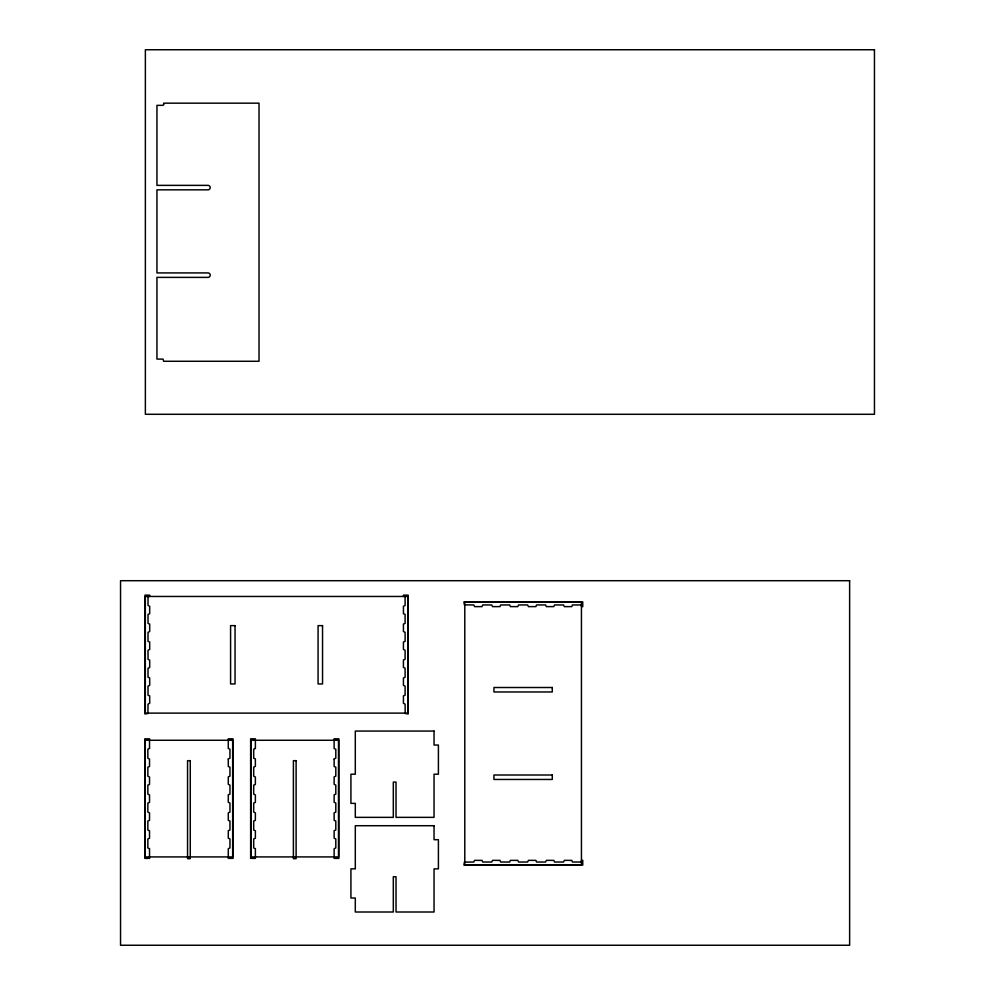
<?xml version="1.0" encoding="UTF-8"?>
<svg xmlns="http://www.w3.org/2000/svg" width="995" height="995" viewBox="0 0 995 995"><rect width="100%" height="100%" fill="white"/><g stroke="black" fill="none" stroke-linecap="round" stroke-linejoin="round"><path stroke-width="1.49" d="M581.441 604.948L572.461 604.948L571.715 606.614L564.364 606.627L563.493 604.948L554.513 604.948L553.842 606.602L546.417 606.627L545.546 604.948L536.566 604.948L535.895 606.602L528.469 606.627L527.599 604.948L518.619 604.948L517.748 606.627L510.398 606.614L509.651 604.948L500.684 604.948L500 606.602L492.575 606.627L491.704 604.948L482.737 604.948L481.99 606.614L474.627 606.627L473.757 604.948L464.404 604.861L463.906 601.875L582.759 601.875L582.747 606.627L581.441 606.627M581.441 860.352L582.747 860.352L582.759 865.09L463.906 865.09L464.404 862.118L473.757 862.031L474.627 860.352L482.053 860.376L482.737 862.031L491.704 862.031L492.575 860.352L500 860.376L500.684 862.031L509.651 862.031L510.335 860.376L517.748 860.352L518.619 862.031L527.599 862.031L528.469 860.352L535.895 860.376L536.566 862.031L545.546 862.031L546.417 860.352L553.842 860.376L554.513 862.031L563.493 862.031L564.364 860.352L571.789 860.376L572.461 862.031L581.441 862.031M405.102 596.465L405.102 605.433L403.423 606.316L403.448 613.728L405.102 614.412L405.102 623.38L403.448 624.064L403.423 631.477L405.102 632.36L405.102 641.327L403.448 642.011L403.423 649.424L405.102 650.307L405.102 659.275L403.448 659.959L403.423 667.371L405.102 668.254L405.102 677.222L403.435 677.968L403.423 685.319L405.102 686.202L405.102 695.169L403.448 695.853L403.423 703.266L405.102 704.149L405.189 713.502L408.161 713.987L408.161 595.147L403.423 595.147L403.423 596.465M149.698 596.465L149.698 595.147L144.959 595.147L144.959 713.987L147.932 713.502L148.019 704.149L149.698 703.266L149.685 695.915L148.019 695.169L148.019 686.202L149.698 685.319L149.673 677.906L148.019 677.222L148.019 668.254L149.673 667.57L149.698 660.158L148.019 659.275L148.019 650.307L149.698 649.424L149.685 642.073L148.019 641.327L148.019 632.36L149.698 631.477L149.673 624.064L148.019 623.38L148.019 614.412L149.673 613.728L149.698 606.316L148.019 605.433L148.019 596.465M163.665 104.487L162.857 105.358L156.949 105.358L156.949 185.368L207.992 185.368A2.226 2.226 0 0 1 210.219 187.607A2.226 2.226 0 0 1 207.992 189.834L156.949 189.834L156.949 272.916L207.992 272.916A2.226 2.226 0 0 1 210.219 275.142A2.226 2.226 0 0 1 207.992 277.381L156.949 277.381L156.949 359.083L163.043 359.12L163.665 361.272L259.023 361.272L259.023 103.169L163.665 103.169L163.665 104.487M149.536 748.364L147.857 749.235L147.857 758.215L149.536 759.086L149.524 766.436L147.857 767.182L147.857 776.162L149.536 777.033L149.511 784.446L147.857 785.13L147.857 794.109L149.536 794.98L149.524 802.331L147.857 803.077L147.857 812.057L149.536 812.927L149.511 820.34L147.857 821.024L147.857 830.004L149.536 830.813L149.511 838.287L147.857 838.972L147.857 847.951L149.524 848.685L149.536 858.374L144.797 858.374L144.797 738.812L149.536 738.812L149.536 748.427M228.278 759.023L228.303 766.498L229.957 767.182L229.957 776.162L228.303 776.834L228.278 784.259L229.957 785.13L229.957 794.109L228.303 794.781L228.278 802.206L229.957 803.077L229.957 812.057L228.278 812.927L228.303 820.34L229.957 821.024L229.957 830.004L228.303 830.676L228.278 838.101L229.957 838.972L229.957 847.951L228.29 848.685L228.278 858.374L233.029 858.374L233.029 738.812L228.278 738.812L228.29 748.489L229.957 749.235L229.957 758.215L228.29 758.961M255.379 748.364L253.7 749.235L253.7 758.215L255.354 758.886L255.379 766.312L253.7 767.182L253.7 776.162L255.379 777.033L255.354 784.446L253.7 785.13L253.7 794.109L255.379 794.98L255.367 802.331L253.7 803.077L253.7 812.057L255.379 812.927L255.354 820.34L253.7 821.024L253.7 830.004L255.379 830.813L255.367 838.225L253.7 838.972L253.7 847.951L255.367 848.685L255.379 858.374L250.641 858.374L250.641 738.812L255.379 738.812L255.379 748.427M334.121 759.023L334.146 766.498L335.8 767.182L335.8 776.162L334.146 776.834L334.121 784.259L335.8 785.13L335.8 794.109L334.133 794.843L334.121 802.206L335.8 803.077L335.8 812.057L334.121 812.927L334.146 820.34L335.8 821.024L335.8 830.004L334.146 830.676L334.121 838.101L335.8 838.972L335.8 847.951L334.133 848.685L334.121 858.374L338.872 858.374L338.872 738.812L334.121 738.812L334.133 748.489L335.8 749.235L335.8 758.215L334.133 758.961M874.456 49.75L145.369 49.75L145.369 414.293L874.456 414.293L874.456 49.75M849.63 580.707L120.544 580.707L120.544 945.25L849.63 945.25L849.63 580.707M407.801 596.465L145.32 596.465L145.32 713.116L407.801 713.116L407.801 596.465M581.441 602.249L464.789 602.249L464.789 864.73L581.441 864.73L581.441 602.249M235.044 625.631L230.579 625.631L230.579 683.951L235.044 683.951L235.044 625.631M322.542 625.631L318.077 625.631L318.077 683.951L322.542 683.951L322.542 625.631M552.275 687.508L493.943 687.508L493.943 691.973L552.275 691.973L552.275 687.508M434.044 731.064L355.302 731.064L355.302 774.209L350.924 774.209L350.924 803.375L355.302 803.375L355.302 817.355L393.311 817.355L393.311 782.095L396.022 782.095L396.022 817.355L434.044 817.355L434.044 774.209L438.409 774.209L438.409 745.044L434.044 745.044L434.044 731.064M232.656 740.268L145.158 740.268L145.158 856.919L232.656 856.919L232.656 740.268M338.499 740.268L251.001 740.268L251.001 856.919L338.499 856.919L338.499 740.268M190.269 760.678L187.558 760.678L187.558 858.673L190.269 858.673L190.269 760.678M296.112 760.678L293.401 760.678L293.401 858.673L296.112 858.673L296.112 760.678M552.275 775.005L493.943 775.005L493.943 779.458L552.275 779.458L552.275 775.005M434.044 825.713L355.302 825.713L355.302 868.859L350.924 868.859L350.924 898.025L355.302 898.025L355.302 912.005L393.311 912.005L393.311 876.744L396.022 876.744L396.022 912.005L434.044 912.005L434.044 868.859L438.409 868.859L438.409 839.693L434.044 839.693L434.044 825.713"/></g></svg>
